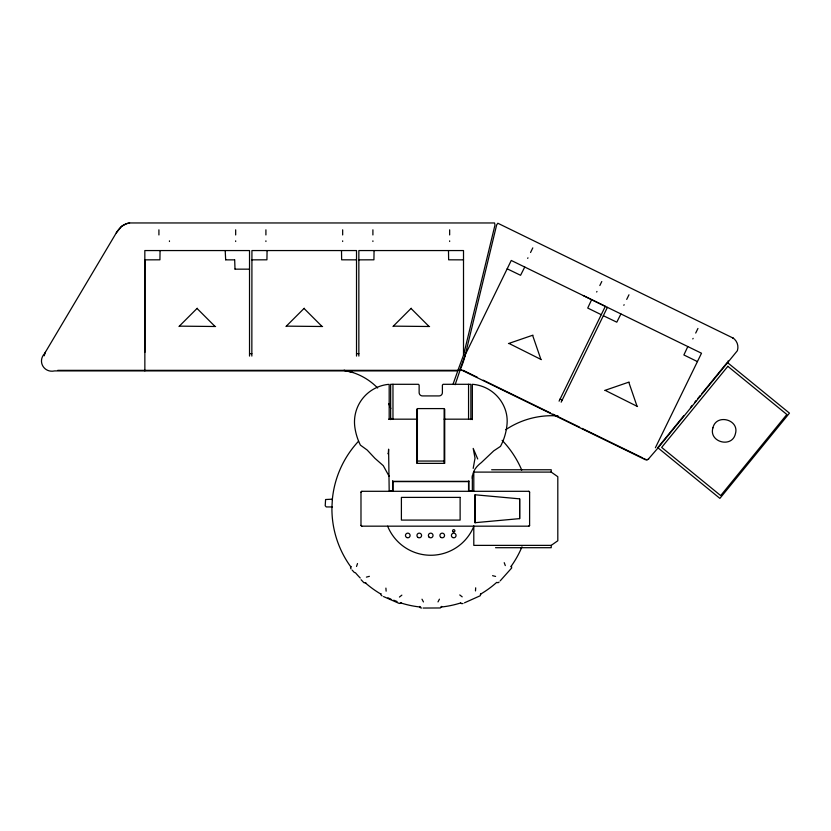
<?xml version="1.0" encoding="UTF-8"?>
<svg xmlns="http://www.w3.org/2000/svg" width="831" height="831" viewBox="0 0 831 831"><rect width="100%" height="100%" fill="white"/><g stroke="black" fill="none" stroke-linecap="round" stroke-linejoin="round"><path stroke-width="1.25" d="M144.854 352.396L144.854 259.854L159.926 259.812L160.071 250.557M331.922 507.128L332.39 498.984M475.062 494.788L475.062 522.689L475.062 494.788L519.635 498.849L519.635 518.627L475.062 522.689M439.443 599.161L437.999 601.904M441.728 606.381L440.326 607.97L423.093 608.043M360.986 492.118L361.807 491.298L528.952 491.308L529.617 492.118L529.596 525.524L528.796 526.179L361.651 526.168L360.986 525.358L360.986 492.118L361.807 491.298M529.617 525.358L528.796 526.179M388.243 453.477L388.254 454.058L388.607 449.176L389.178 490.706L392.668 490.706L392.668 480.734M473.192 468.383L475.031 458.099L473.192 448.408L477.721 458.982M655.389 447.753L701.499 353.237L511.252 260.456L465.381 354.515L459.699 370.294L463.553 370.512L477.482 377.357M463.511 355.232L494.975 225.045L494.57 222.968L129.584 222.957L126.613 223.664L121.544 226.375L116.278 232.888L44.531 353.632C37.187 361.578 44.105 373.233 54.628 370.906L457.704 370.906L463.511 355.221L463.511 250.557L358.847 250.557L358.847 356.073M465.007 356.032L496.647 224.921L497.852 223.248L733.035 338.04L732.558 337.677A11.187 11.187 0 0 1 737.461 350.402A1.454 1.454 0 0 1 737.201 350.911L658.453 447.4M225.201 250.557L225.658 259.688M234.674 259.688L234.996 268.87M44.209 355.793L45.3 352.344M455.128 384.701L460.135 370.013L461.163 369.743M453.186 383.766L457.995 370.325L57.734 370.356M381.055 593.687L381.097 595.1L382.063 595.92M465.235 355.097C465.007 356.613 461.963 366.949 459.699 370.294M385.906 588.099L386.135 591.173M475.477 590.914L475.685 587.818M527.675 258.389L527.965 257.807M530.552 252.499L532.796 247.887M524.756 267.031L520.57 275.29L507.18 268.808M508.447 343.577L532.941 335.153M591.651 299.659L587.725 308.052L601.249 314.689M596.668 292.034L596.949 291.452M599.837 285.532L601.789 281.532M559.076 401.165L605.332 306.338L583.289 295.576M561.164 402.183L607.419 307.356M623.842 305.289L624.123 304.707M626.709 299.409L628.963 294.787M620.923 313.931L616.799 322.179L603.348 315.707M604.615 390.487L629.098 382.052M687.819 346.558L683.882 354.951L697.417 361.589M692.825 338.934L693.116 338.362M695.703 333.054L697.947 328.442M642.55 457.819L582.084 428.38M401.861 595.141L399.451 597.053M401.28 602.61L399.337 603.493L383.538 596.575M683.913 415.562L657.726 447.649L719.895 498.382L789.45 413.142L727.281 362.409L701.915 393.499M690.457 407.533L692.088 405.528M694.55 402.526L696.181 400.521M697.822 398.506L700.273 395.504M658.048 447.909L648.336 459.117A2.618 2.618 0 0 1 645.739 459.429L643.599 458.38M500.189 580.859L511.667 567.999L511.46 565.911M351.035 566.441L350.505 567.77L351.056 568.934M357.517 563.543L356.52 566.451M178.977 326.5L197.29 308.197M285.968 326.5L304.281 308.197M392.97 326.5L411.272 308.197M499.109 582.064L498.049 582.749L496.709 582.375M369.39 576.33L366.419 577.119M473.795 526.085L473.795 545.375L551.223 545.375L557.809 540.752L557.809 476.714L551.223 472.101L473.795 472.101L473.795 491.381M648.679 459.117L646.965 459.896L645.147 459.636A17.68 15.311 26 0 0 644.098 459.086L463.345 370.927M365.858 582.811L363.916 582.718L361.09 579.726M464.487 602.818L480.214 595.754L480.858 593.77M463.012 603.472L461.756 603.68L460.686 602.787M495.588 576.423L492.575 575.675M520.798 547.712L521.608 547.702M225.606 259.854L234.508 259.854M251.845 259.854L266.928 259.812L267.073 250.557M356.52 259.854L341.645 259.812L341.499 250.557M358.847 259.854L373.919 259.812L374.064 250.557M463.511 259.854L448.636 259.812L448.491 250.557M234.913 269.161L249.529 269.161M179.849 326.147L215.603 326.5M286.84 326.147L322.594 326.5M393.832 326.147L429.585 326.5M249.529 353.663L251.845 353.663M356.52 353.663L358.847 353.663M417.526 419.177L389.178 419.177L389.178 384.41L388.015 384.41A37.8 37.8 0 0 0 354.837 427.124A58.149 58.149 0 0 0 360.394 445.125L367.167 450.028L374.968 458.359L383.278 465.672L389.178 476.371M444.138 419.177L472.361 419.177M417.391 461.049L444.138 461.049M491.64 469.764L521.608 469.775M521.307 469.764L551.223 469.764L551.223 472.101M392.668 481.336L468.861 481.346M519.635 498.849L519.635 518.627M332.4 506.952L326.23 506.931L325.212 505.726L325.586 499.524L332.4 499.171M495.536 547.712L551.223 547.702L551.223 545.375M421.483 608.043L420.247 607.7L419.624 606.433M463.532 370.564L459.782 370.179M528.796 491.298L529.617 492.118M361.807 526.179L360.986 525.358M352.666 372.485L343.878 370.346A60.923 60.923 0 0 1 377.648 388.015M462.202 596.855L459.761 594.944M393.749 600.211L397.083 601.509M387.932 597.801L391.027 599.224M509.393 343.639L541.365 359.636M605.55 390.539L637.533 406.536M560.136 399.005L562.223 400.023M483.258 380.183L550.548 413.007M552.875 414.129L579.643 427.196M470.886 419.582L470.886 384.296L443.058 384.306L442.393 385.117L442.393 392.637A3.293 3.293 0 0 1 439.1 395.92L422.418 395.92A3.293 3.293 0 0 1 419.136 392.637L419.136 385.117L418.471 384.306L390.643 384.296L390.643 419.582M423.446 601.935L421.992 599.203M411.272 308.696L428.723 326.147M304.281 308.696L321.732 326.147M504.22 562.68L505.3 565.579M197.29 308.696L214.73 326.147M728.309 361.807L728.101 361.246A1.683 1.683 0 0 0 728.122 360.893M352.157 570.108L354.505 572.642M628.88 382.509L636.91 405.84M532.713 335.61L540.742 358.93M472.361 419.603L472.361 384.296A37.8 37.8 0 0 1 505.071 409.06A34.892 34.892 0 0 1 507.076 423.717A58.149 58.149 0 0 1 500.491 446.382L493.718 450.869L481.305 462.628A33.136 33.136 0 0 0 476.859 466.721A17.441 17.441 0 0 0 472.34 478.427M472.34 475.612L472.34 490.706L468.861 490.706L468.861 480.765M468.559 384.296L468.559 419.177M468.559 491.298L468.559 481.637L392.97 481.616L392.97 491.298M449.654 229.823L449.654 234.955M449.654 240.855L449.654 241.499M444.72 409.174L444.72 463.376L416.809 463.376L416.809 409.174M444.138 463.376L444.138 408.592L417.391 408.592L417.391 463.376M392.97 384.296L392.97 419.177M372.901 229.823L372.901 234.955M372.901 240.855L372.901 241.499M356.52 356.073L356.52 250.557L251.928 250.557L251.845 356.073M342.663 229.823L342.663 234.955M342.663 240.855L342.663 241.499M265.91 229.823L265.91 234.955M265.91 240.855L265.91 241.499M249.529 356.073L249.529 250.557L144.833 250.557L144.833 269.161M235.672 229.823L235.672 234.955M235.672 240.855L235.672 241.499M169.441 240.855L169.441 241.499M158.918 229.823L158.918 234.955M144.854 259.854L144.854 370.906M116.278 232.888A29.075 29.075 0 0 1 121.544 226.375A17.171 17.171 0 0 1 129.584 222.957M505.778 429.7A82.591 82.591 0 0 1 558.1 415.947M473.888 526.179A46.515 46.515 0 0 1 387.641 526.179M388.731 403.824A60.923 60.923 0 0 1 390.799 408.561M521.982 546.808A98.847 98.847 0 0 1 510.805 566.742M496.429 582.624A98.847 98.847 0 0 1 480.328 594.269M460.322 603.067A98.847 98.847 0 0 1 440.949 607.066M420.631 607.066A98.847 98.847 0 0 1 400.417 602.818M380.567 593.895A98.847 98.847 0 0 1 365.245 582.76M360.239 578.012A98.847 98.847 0 0 1 355.367 572.673M350.973 567.095A98.847 98.847 0 0 1 331.922 507.596M332.307 499.909A98.847 98.847 0 0 1 358.587 441.188M388.669 419.291A98.847 98.847 0 0 1 390.913 418.273M502.132 440.337A98.847 98.847 0 0 1 521.723 470.024M712.915 427.84C708.5 442.134 732.059 448.439 735.383 433.865C739.798 419.582 716.239 413.267 712.915 427.84M727.842 366.326L661.663 447.41L720.685 495.577L786.853 414.482L727.842 366.326M460.125 497.395L401.404 497.395L401.394 520.081L460.125 520.081L460.125 497.395M452.905 531.653A1.163 1.163 0 0 0 454.848 531.134A1.163 1.163 0 0 0 453.425 529.7A1.163 1.163 0 0 0 452.905 531.653M452.563 537.491A2.327 2.327 0 0 0 456.053 535.476A2.327 2.327 0 0 0 452.563 533.46A2.327 2.327 0 0 0 452.563 537.491M418.107 537.491A2.327 2.327 0 0 0 421.597 535.476A2.327 2.327 0 0 0 418.107 533.46A2.327 2.327 0 0 0 418.107 537.491M429.076 537.138A2.327 2.327 0 0 0 432.961 536.068A2.327 2.327 0 0 0 430.094 533.232A2.327 2.327 0 0 0 429.076 537.138M441.074 537.491A2.327 2.327 0 0 0 444.564 535.476A2.327 2.327 0 0 0 441.074 533.46A2.327 2.327 0 0 0 441.074 537.491M406.619 537.491A2.327 2.327 0 0 0 410.109 535.476A2.327 2.327 0 0 0 406.619 533.46A2.327 2.327 0 0 0 406.619 537.491"/></g></svg>
